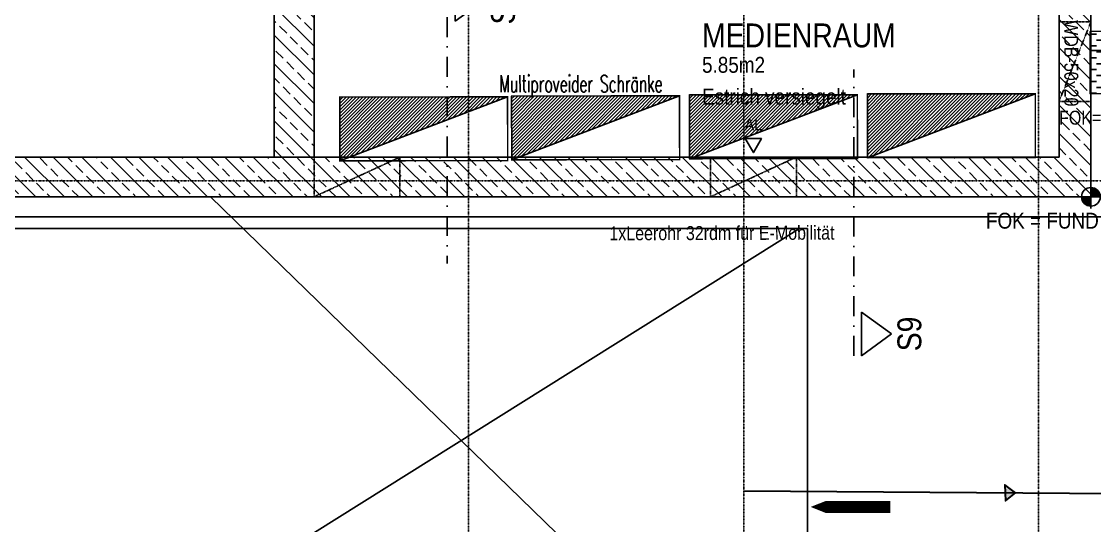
# Model space of a CAD drawing. Header units: millimetres. Extents: x -22184 to 119634, y -59962 to 51543.
# Drawn here: x 29583 to 36323, y -22857 to -19687 of the extents above; entities that cross this region are included whole.
import ezdxf
from ezdxf.enums import TextEntityAlignment as Align

# ---------------------------------------------------------------- set-up
doc = ezdxf.new("R2010")
doc.units = ezdxf.units.MM
for name, pattern in [('DASHDOT', [1, 0.5, -0.25, 0, -0.25]), ('HIDDEN2', [0.1875, 0.125, -0.0625]), ('STRICHPUNKT', [1, 0.5, -0.25, 0, -0.25]), ('STRICHPUNKTX2', [2, 1, -0.5, 0, -0.5])]:
    doc.linetypes.add(name, pattern=pattern)
doc.layers.add('00_HLP-G00-LKG-M0', color=6, linetype='Continuous', plot=False)
doc.layers.add('00_HLP-G00-LKG-STELLPLATZ', color=60, linetype='Continuous', plot=False)
for name, color, linetype in [('01-SCH-G00-Lkg-M0', 8, 'STRICHPUNKTX2'), ('01-SYM-G00-Lkg-M0', 8, 'Continuous'), ('01-TXT---------M0', 1, 'Continuous'), ('01-TXT---------PP', 1, 'Continuous'), ('01-TXT-G00-LKG-M0', 1, 'Continuous'), ('02-ANS-G00-Lkg-Rigol', 8, 'Continuous'), ('02-AXO-G00-Lkg-M0', 8, 'STRICHPUNKT'), ('02-FIL-G00-Lkg-STB', 8, 'Continuous'), ('02-HID-G00-LKG-M0', 8, 'HIDDEN2'), ('02-PKW-G00-LKG-M0', 8, 'Continuous'), ('02-TWA-G00-LKG-M0', 4, 'Continuous'), ('07-ANS-G00-Lkg-M0', 8, 'Continuous'), ('07-TXT---------M0', 8, 'Continuous')]:
    doc.layers.add(name, color=color, linetype=linetype)
for name, color, linetype, true_color in [('E_Bauangaben', 242, 'Continuous', 0xcb1042), ('E_KABELTASSE', 150, 'Continuous', 0x007af5), ('E_NACHRTECH', 3, 'Continuous', 0x00fa00)]:
    doc.layers.add(name, color=color, linetype=linetype, true_color=true_color)
doc.styles.add('0.EG (1)$0$ERSTELLTER_STIL_2', font='ARIALN.TTF')
doc.styles.add('ARIAL', font='arial.ttf', dxfattribs={"width": 0.85})
doc.styles.add('ET_LEGENDE - Wohnung$0$ROMANS', font='romans.shx', dxfattribs={"width": 0.6})
pattern_1 = [(135, (-38842.03, -63810.26), (-89.80256, -89.80256), []), (135, (-38842.03, -63720.45), (-89.80256, -89.80256), [63.5, -31.75])]

# ---------------------------------------------------------------- blocks, each defined once
blk = doc.blocks.new('*U117')
h = blk.add_hatch()
h.set_pattern_fill('ANSI31', color=256, scale=5, style=0)
h.set_pattern_definition([(45, (1819.945, 786.07), (-11.22532, 11.22532), [])])
h.paths.add_polyline_path([(0, 0), (0, 427.7), (1124.3, 427.7)])
blk.add_line((0, 0), (1124.3, 427.7))
at = {"const_width": 10}
blk.add_lwpolyline([(0, 427.7), (1124.3, 427.7), (1124.3, 0), (0, 0)], close=True, dxfattribs=at)
blk.add_lwpolyline([(0, 0), (0, 427.7), (1124.3, 427.7), (0, 0)])
at = {"style": 'ET_LEGENDE - Wohnung$0$ROMANS', "width": 0.6, "flags": 1}
for tag, p in [('RAUMBUCHNUMMER', (500, -300)), ('ANLAGE', (500, -450))]:
    blk.add_attdef(tag, text='', height=100, dxfattribs=at).set_placement(p, align=Align.MIDDLE)
for tag, p in [('TEILANLAGE_NR', (500, -600)), ('KOMPONENTE', (500, -750)), ('KOMPONENTE_NR', (500, -900)), ('BEZEICHNUNG', (500, -1050)), ('TYP', (500, -1200)), ('HERSTELLER', (500, -1350)), ('MODEL', (500, -1500)), ('LEISTUNG_MAX', (500, -1650)), ('SPEZIFISCH_1', (500, -1800)), ('SPEZIFISCH_2', (500, -1950)), ('SPEZIFISCH_3', (500, -2100)), ('SPEZIFISCH_4', (500, -2250)), ('SPEZIFISCH_5', (500, -2400)), ('GEWERKE_CODE', (500, -2550)), ('LV_POS', (500, -2700)), ('ZAEHLER', (500, -2850)), ('PLATZHALTER_1', (500, -3000)), ('PLATZHALTER_2', (500, -3150)), ('PLATZHALTER_3', (500, -3300)), ('JOBLISTE_VDMA', (500, -3450)), ('ET_SPEZIFISCH_1', (500, -3600)), ('ET_SPEZIFISCH_2', (500, -3750)), ('ET_SPEZIFISCH_3', (500, -3900)), ('ET_SPEZIFISCH_4', (500, -4050)), ('ET_SPEZIFISCH_5', (500, -4200)), ('ET_SPEZIFISCH_6', (500, -4350)), ('ET_SPEZIFISCH_7', (500, -4500))]:
    blk.add_attdef(tag, text='', height=100, dxfattribs=at).set_placement(p, align=Align.MIDDLE_CENTER)
blk = doc.blocks.new('*U123')
h = blk.add_hatch()
h.set_pattern_fill('DASH', color=256, scale=15, style=0)
h.set_pattern_definition([(0, (1747.22, 0), (47.625, 47.625), [47.625, -47.625])])
h.paths.add_polyline_path([(2747.2, 250), (0, 250), (0, -250), (2747.2, -250)])
blk.add_lwpolyline([(2747.2, 250), (0, 250), (0, -250), (2747.2, -250)], close=True)
at = {"insert": (250, 0), "char_height": 50, "width": 570.095, "attachment_point": 4, "style": 'ET_LEGENDE - Wohnung$0$ROMANS'}
blk.add_mtext('KT500', dxfattribs=at)
at = {"style": 'ET_LEGENDE - Wohnung$0$ROMANS', "width": 0.6, "flags": 1}
for tag, p in [('RAUMBUCHNUMMER', (500, -550)), ('ANLAGE', (500, -700))]:
    blk.add_attdef(tag, text='', height=100, dxfattribs=at).set_placement(p, align=Align.MIDDLE)
for tag, p in [('TEILANLAGE_NR', (500, -850)), ('KOMPONENTE', (500, -1000)), ('KOMPONENTE_NR', (500, -1150)), ('BEZEICHNUNG', (500, -1300)), ('TYP', (500, -1450)), ('HERSTELLER', (500, -1600)), ('MODEL', (500, -1750)), ('LEISTUNG_MAX', (500, -1900)), ('SPEZIFISCH_1', (500, -2050)), ('SPEZIFISCH_2', (500, -2200)), ('SPEZIFISCH_3', (500, -2350)), ('SPEZIFISCH_4', (500, -2500)), ('SPEZIFISCH_5', (500, -2650)), ('GEWERKE_CODE', (500, -2800)), ('LV_POS', (500, -2950)), ('ZAEHLER', (500, -3100)), ('PLATZHALTER_1', (500, -3250)), ('PLATZHALTER_2', (500, -3400)), ('PLATZHALTER_3', (500, -3550)), ('JOBLISTE_VDMA', (500, -3700)), ('ET_SPEZIFISCH_1', (500, -3850)), ('ET_SPEZIFISCH_2', (500, -4000)), ('ET_SPEZIFISCH_3', (500, -4150)), ('ET_SPEZIFISCH_4', (500, -4300)), ('ET_SPEZIFISCH_5', (500, -4450)), ('ET_SPEZIFISCH_6', (500, -4600)), ('ET_SPEZIFISCH_7', (500, -4750))]:
    blk.add_attdef(tag, text='', height=100, dxfattribs=at).set_placement(p, align=Align.MIDDLE_CENTER)
blk = doc.blocks.new('01-SQM')
at = {"layer": '01-TXT---------M0', "color": 1, "style": 'ARIAL', "width": 0.85}
blk.add_attdef('ROOM', (0, 0), '', height=0.15, dxfattribs=at)
blk.add_attdef('AREA', text='', height=0.1, dxfattribs=at).set_placement((0, -0.06), align=Align.TOP_LEFT)
at = {"layer": '01-TXT---------PP', "color": 1, "style": 'ARIAL', "width": 0.85}
blk.add_attdef('NR', text='', height=0.15, dxfattribs=at).set_placement((-0.1173, 0), align=Align.RIGHT)
blk.add_attdef('FLOOR', text='', height=0.1, dxfattribs=at).set_placement((0, -0.26), align=Align.TOP_LEFT)
blk = doc.blocks.new('schnittführung')
at = {"color": 4, "linetype": 'DASHDOT', "ltscale": 0.25}
blk.add_line((0.2375, -0.1378), (0.2375, 1.6622), dxfattribs=at)
blk.add_line((0.2375, -0.1378), (0.2375, 1.6622), dxfattribs=at)
blk.add_line((0.2375, -0.1378), (0.2375, 1.6622), dxfattribs=at)
at = {"color": 4}
blk.add_lwpolyline([(0.1875, 0.1378), (0.1875, -0.1378), (0, 0)], close=True, dxfattribs=at)
at = {"layer": '07-TXT---------M0', "color": 9, "style": 'ARIAL', "text_generation_flag": 6, "width": 0.85}
blk.add_attdef('SCHNITT', text='', height=0.15, rotation=270, dxfattribs=at).set_placement((-0.0373, 0), align=Align.CENTER)
blk = doc.blocks.new('01-HK1')
for p, q in [((-0.0005, -0.0742), (-0.0005, 0.0742)), ((0.0737, 0), (-0.0747, 0))]:
    blk.add_line(p, q)
blk.add_circle((-0.0005, 0), 0.0586)
for points in [[(-0.0005, 0.0586), (0.0409, 0.0414), (-0.0005, 0)], [(-0.0005, 0), (0.0581, 0), (0.0409, 0.0414)], [(-0.0591, 0), (-0.0419, -0.0414), (-0.0005, 0)], [(-0.0419, -0.0414), (-0.0005, -0.0586), (-0.0005, 0)]]:
    blk.add_solid(points)
at = {"layer": '01-TXT---------M0', "color": 8, "style": 'ARIAL', "width": 0.85}
blk.add_attdef('HEIGHT', text='', height=0.1, dxfattribs=at).set_placement((0, 0.2), align=Align.TOP_CENTER)
blk = doc.blocks.new('Fluchtwegpfeil')
at = {"lineweight": 30}
h = blk.add_hatch(color=100, dxfattribs=at)
h.dxf.hatch_style = 1
h.paths.add_polyline_path([(178497.6, 33031), (178497.6, 32977.4), (178562.6, 32977.4), (178563.3, 32977.9)])
h.paths.add_polyline_path([(178562.6, 32977.4), (178497.6, 32977.4), (178497.6, 32929.8)])
at = {"color": 100, "lineweight": 30}
blk.add_lwpolyline([(178563.3, 32977.9), (178497.6, 33031), (178497.6, 32929.8), (178563.3, 32977.9)], dxfattribs=at)

msp = doc.modelspace()

# ---------------------------------------------------------------- hatches: boundary and pattern name
at = {"layer": '02-FIL-G00-Lkg-STB'}
h = msp.add_hatch(dxfattribs=at)
h.set_pattern_fill('ANSI33', color=256, scale=20, angle=197.04654196, style=0)
h.set_pattern_definition(pattern_1)
h.paths.add_polyline_path([(28580.5984, -14830.2557), (28580.5984, -14720.2557), (28380.5984, -14720.2557), (28380.5984, -15030.2557), (31170.5978, -15030.2528), (31170.5979, -18290.2528), (28380.5985, -18290.2557), (28380.5985, -18490.2557), (31170.5979, -18490.2528), (31170.5979, -20540.2528), (31420.5985, -20540.2556), (31420.5985, -19290.2556), (32920.5985, -19290.2556), (32920.5985, -19090.2556), (31420.5985, -19090.2556), (31420.5984, -14830.2556)])
h = msp.add_hatch(dxfattribs=at)
h.set_pattern_fill('ANSI33', color=256, scale=20, angle=197.04654196, style=0)
h.set_pattern_definition(pattern_1)
h.paths.add_polyline_path([(36300.5984, -15260.2556), (34270.5984, -15260.2556), (34020.5984, -15460.2556), (36100.5984, -15460.2556), (36100.5985, -19090.2556), (33970.5985, -19090.2556), (33970.5985, -19290.2556), (36100.5985, -19290.2556), (36100.5985, -20540.2556), (31420.5985, -20540.2556), (31170.5979, -20540.2528), (28570.5985, -20540.2554), (28570.5985, -20790.2557), (36300.5985, -20790.2556)])

# ---------------------------------------------------------------- linework, layer by layer
at = {"color": 102, "lineweight": 30, "true_color": 0x21de37}
msp.add_lwpolyline([(34120.5985, -22638.6495), (39088.1504, -22674.7807)], dxfattribs=at)
at = {"layer": '00_HLP-G00-LKG-M0', "linetype": 'HIDDEN2', "ltscale": 2}
msp.add_lwpolyline([(41321.006, -20915.2501), (27599.0014, -20915.2557, -0.406194451), (22990.5984, -16431.6771), (22990.5984, -10822.7784)], format="xyb", dxfattribs=at)
at = {"layer": '00_HLP-G00-LKG-STELLPLATZ'}
msp.add_lwpolyline([(35040.5985, -22740.2556, 75, 75, 0), (34790.5985, -22740.2556, 200, 0, 0), (34540.5985, -22740.2556, 0, 0, 0)], format="xyseb", dxfattribs=at)
at = {"layer": '01-TXT-G00-LKG-M0', "flags": 128}
msp.add_lwpolyline([(34129.8548, -20423.7889), (34180.5985, -20511.6796), (34231.3422, -20423.7889)], close=True, dxfattribs=at)
at = {"layer": '02-ANS-G00-Lkg-Rigol'}
for points in [[(39940.5985, -19870.2557), (36300.5985, -19870.2558)], [(34520.5985, -24440.2556), (30770.5985, -20790.2557)]]:
    msp.add_lwpolyline(points, dxfattribs=at)
at = {"layer": '02-AXO-G00-Lkg-M0'}
for points in [[(32390.5983, -1486.5588), (32390.5987, -36414.0006)], [(34120.5983, -1486.5575), (34120.5987, -36413.9993)], [(35970.5983, -1486.5574), (35970.5987, -36413.9992)], [(16057.967, -20690.2558), (49670.5985, -20690.2554)]]:
    msp.add_lwpolyline(points, dxfattribs=at)
at = {"layer": '02-FIL-G00-Lkg-STB'}
msp.add_lwpolyline([(31170.5979, -20540.2528), (31420.5985, -20540.2556)], dxfattribs=at)
at = {"layer": '02-HID-G00-LKG-M0'}
msp.add_line((36300.5985, -20790.2556), (38120.5968, -20790.2556), dxfattribs=at)
at = {"layer": '02-HID-G00-LKG-M0', "color": 4}
for points in [[(36100.5985, -19690.2556), (36100.5985, -20190.2556), (36300.5985, -20190.2556), (36300.5985, -19690.2556)], [(31420.5985, -20790.2556), (31420.5985, -20540.2556), (31960.5944, -20540.2528), (31960.5944, -20790.2556), (31420.5985, -20790.2556)], [(33910.5985, -20790.2556), (33910.5985, -20540.2556), (34450.5944, -20540.2528), (34450.5944, -20790.2556), (33910.5985, -20790.2556)]]:
    msp.add_lwpolyline(points, close=True, dxfattribs=at)
for points in [[(36100.5985, -20190.2556), (36300.5985, -19690.2556)], [(31420.5985, -20790.2556), (31960.5944, -20540.2528)], [(33910.5985, -20790.2556), (34450.5944, -20540.2528)]]:
    msp.add_lwpolyline(points, dxfattribs=at)
at = {"layer": '02-HID-G00-LKG-M0', "ltscale": 2}
msp.add_lwpolyline([(28320.5985, -22638.6496, 0, 0, 0), (41021.006, -22638.6494, 100, 0, 0), (41321.006, -22638.6494, 0, 0, 0)], format="xyseb", dxfattribs=at)
at = {"layer": '02-PKW-G00-LKG-M0'}
for points in [[(34520.5985, -20990.2556), (34520.5985, -24440.2556), (28970.5985, -24440.2557), (28970.5985, -20990.2557), (34520.5985, -20990.2556)], [(28970.5985, -24440.2557), (34470.5985, -20990.2556)]]:
    msp.add_lwpolyline(points, dxfattribs=at)
at = {"layer": '02-TWA-G00-LKG-M0'}
for p, q in [((36300.5984, -15260.2556), (36300.5985, -20790.2556)), ((31170.5979, -18490.2528), (31170.5979, -20540.2528)), ((31420.5985, -19290.2556), (31420.5985, -20540.2556)), ((36300.5985, -20790.2556), (28570.5985, -20790.2557))]:
    msp.add_line(p, q, dxfattribs=at)
for points in [[(31420.5985, -20540.2556), (36100.5985, -20540.2556), (36100.5985, -19290.2556)], [(28320.5985, -20540.2557), (31170.5979, -20540.2528)]]:
    msp.add_lwpolyline(points, dxfattribs=at)
at = {"layer": '07-ANS-G00-Lkg-M0'}
msp.add_lwpolyline([(29960.4408, -22410.2557, 0, 0, 0), (30210.4408, -22410.2557, 50, 0, 0), (30360.4408, -22410.2557, 0, 0, 0)], format="xyseb", dxfattribs=at)

# ---------------------------------------------------------------- block references
at = {"color": 100, "lineweight": 30, "rotation": 1.481029878813026}
msp.add_blockref('Fluchtwegpfeil', (-141823.3979, -60233.736), dxfattribs=at)
at = {"layer": '01-SCH-G00-Lkg-M0'}
ref = msp.add_blockref('schnittführung', (32495.467, -19548.0553), dxfattribs=dict(at, xscale=1000, yscale=1000, zscale=1000, rotation=180.000000685031))
ref.add_attrib('SCHNITT', 'S12', dxfattribs={"layer": '07-TXT---------M0', "color": 9, "height": 150, "rotation": 90.00000068, "style": 'ARIAL', "width": 0.85}).set_placement((32532.7263, -19548.0553), align=Align.TOP_CENTER)
ref = msp.add_blockref('schnittführung', (35048.0985, -21652.4559), dxfattribs=dict(at, xscale=-1000, yscale=1000, zscale=1000, rotation=6.823416232e-07))
ref.add_attrib('SCHNITT', 'S9', dxfattribs={"layer": '07-TXT---------M0', "color": 9, "extrusion": (0, 0, -1), "height": 150, "rotation": 269.99999932, "style": 'ARIAL', "text_generation_flag": 2, "width": 0.85}).set_placement((-35085.3578, -21652.4559), align=Align.TOP_CENTER)
at = {"layer": '01-SYM-G00-Lkg-M0'}
ref = msp.add_blockref('01-HK1', (36301.109, -20790.2543), dxfattribs=dict(at, xscale=1000, yscale=1000, zscale=1000, rotation=4.19680567952e-05))
ref.add_attrib('HEIGHT', 'FOK = FUND OK = -5.51', dxfattribs={"layer": '01-TXT---------M0', "color": 8, "height": 100, "rotation": 0.00004197, "style": 'ARIAL', "width": 0.85}).set_placement((36301.1088, -20890.2543), align=Align.TOP_CENTER)
at = {"layer": '01-TXT-G00-LKG-M0', "xscale": 1000, "yscale": 1000, "zscale": 1000, "rotation": 6.787364478e-07}
msp.add_blockref('01-SQM', (33857.967, -19850.2556), dxfattribs=at).add_auto_attribs({'ROOM': 'MEDIENRAUM', 'AREA': '5.85m2', 'FLOOR': 'Estrich versiegelt'})
at = {"layer": 'E_KABELTASSE', "xscale": 0.7815528383329629, "yscale": 0.7815528383329629, "zscale": 0.7815528383329629, "rotation": 0.055014293593631}
msp.add_blockref('*U123', (36295.4148, -19946.9479), dxfattribs=at)
at = {"layer": 'E_NACHRTECH', "xscale": 0.9378634059995548, "yscale": 0.9378634059995548, "zscale": 0.9378634059995548, "rotation": 0.0651881386949952}
for p in [(32662.528, -20557.4894), (33779.8452, -20550.9031), (34897.148, -20544.3169), (31582.2647, -20563.8572)]:
    msp.add_blockref('*U117', p, dxfattribs=at)

# ---------------------------------------------------------------- texts
at = {"layer": '01-TXT-G00-LKG-M0', "style": 'ARIAL', "text_generation_flag": 6, "width": 0.85}
msp.add_text('AL', height=75, rotation=180.00000067, dxfattribs=at).set_placement((34180.5985, -20395.3384), align=Align.BOTTOM_CENTER)
at = {"layer": 'E_Bauangaben', "lineweight": 0, "char_height": 87.794655, "attachment_point": 8, "style": '0.EG (1)$0$ERSTELLTER_STIL_2'}
for s, insert, rotation in [('\\A1;WDB-50x20', (36132.1601, -19950.7202), 270.18845752), ('\\A1;FOK=FDUK', (36370.5053, -20336.5245), 0.38247767)]:
    msp.add_mtext(s, dxfattribs=dict(at, insert=insert, rotation=rotation))
at = {"layer": 'E_Bauangaben', "color": 5, "lineweight": 140, "insert": (33982.9292, -21062.7967), "char_height": 87.794655, "attachment_point": 8, "rotation": 0.18845752, "style": '0.EG (1)$0$ERSTELLTER_STIL_2'}
msp.add_mtext('\\A1;1xLeerohr 32rdm für E-Mobilität', dxfattribs=at)
at = {"layer": 'E_NACHRTECH', "style": 'ET_LEGENDE - Wohnung$0$ROMANS', "width": 0.6}
msp.add_text('Multiproveider Schränke', height=106.823064, rotation=0.05501429, dxfattribs=at).set_placement((32585.3691, -20133.076))

doc.saveas('drawing.dxf')
